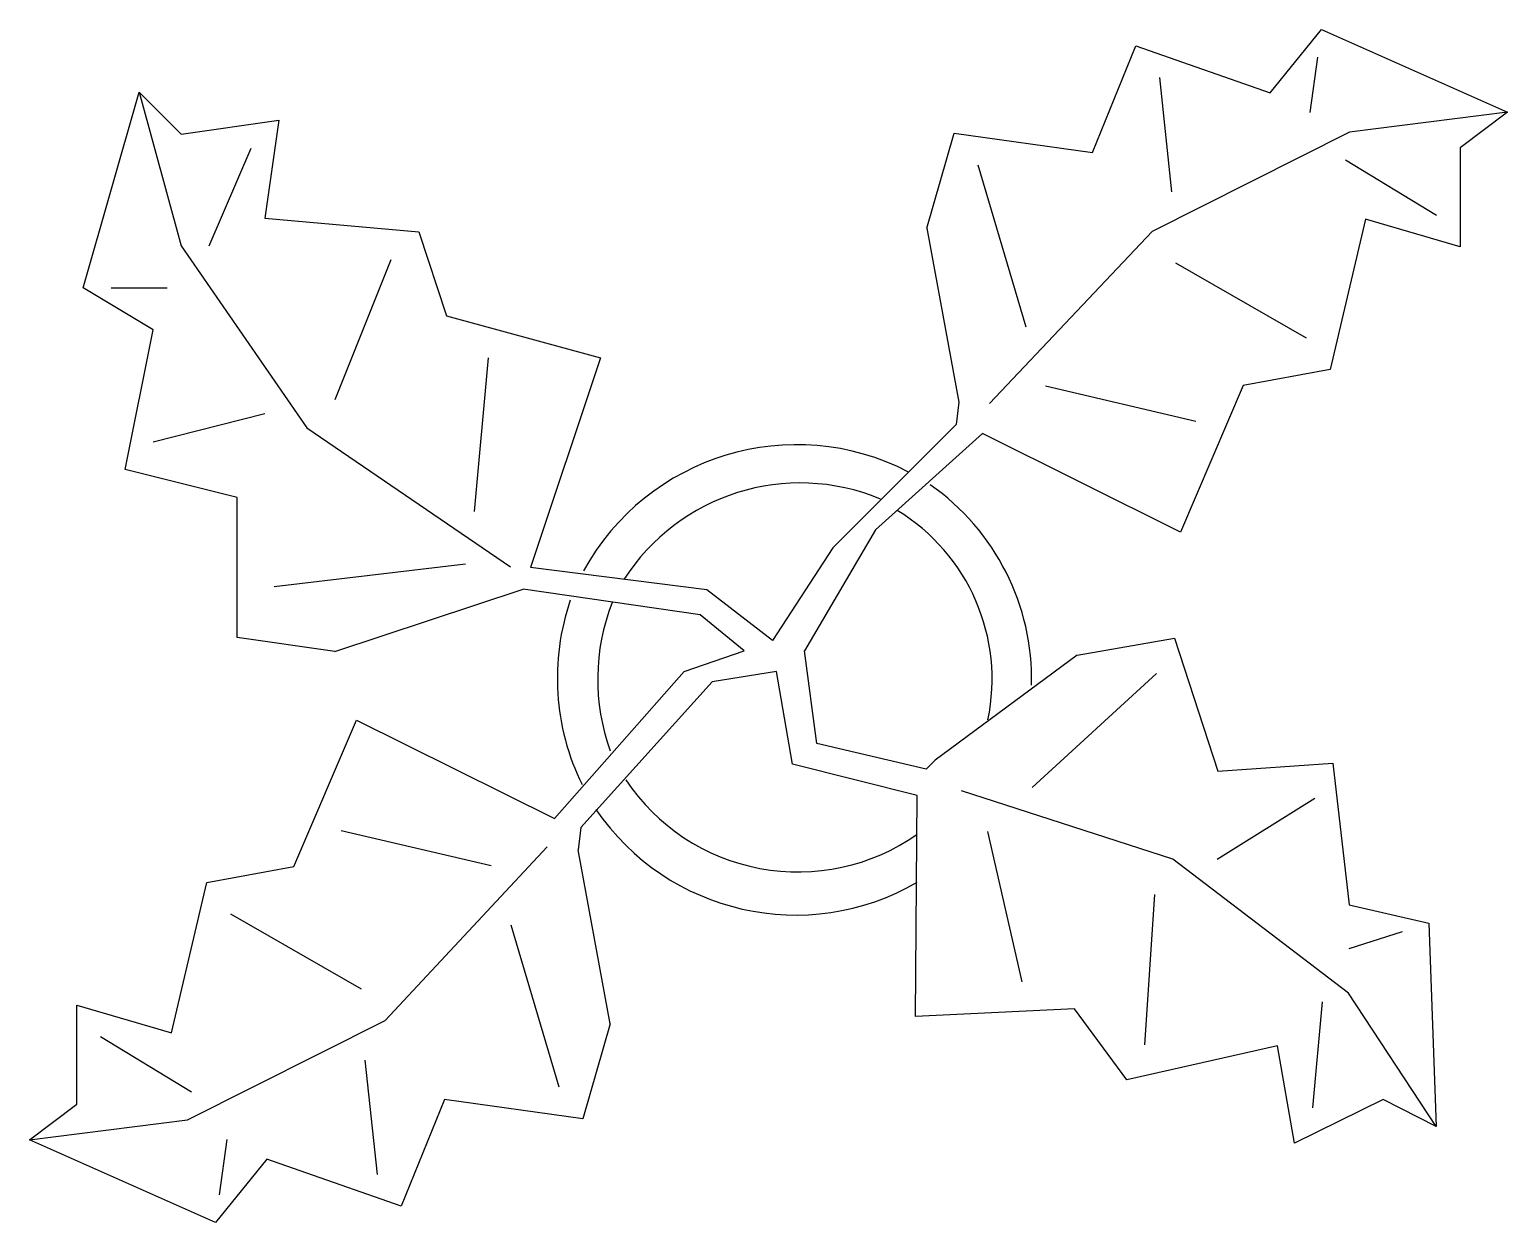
# Model space of a CAD drawing. Header units: millimetres. Extents: x 226.2 to 248.6, y 156.3 to 174.4.
import ezdxf

# ---------------------------------------------------------------- set-up
doc = ezdxf.new("R2010")
doc.units = ezdxf.units.MM

msp = doc.modelspace()

# ---------------------------------------------------------------- linework, layer by layer
for p, q in [((245.042, 173.41), (245.82, 174.372)), ((245.82, 174.372), (248.643, 173.118)), ((242.344, 172.504), (243, 174.126)), ((243, 174.126), (245.042, 173.41)), ((245.761, 173.952), (245.643, 173.112)), ((243.361, 173.646), (243.545, 171.907)), ((227.023, 170.452), (227.872, 173.422)), ((227.872, 173.422), (228.508, 172.785)), ((227.872, 173.422), (228.508, 171.088)), ((228.508, 172.785), (229.993, 172.997)), ((229.993, 172.997), (229.781, 171.512)), ((248.643, 173.118), (246.243, 172.813)), ((248.643, 173.118), (247.924, 172.577)), ((239.826, 171.358), (240.243, 172.799)), ((240.243, 172.799), (242.344, 172.504)), ((246.243, 172.813), (243.247, 171.306)), ((228.932, 171.088), (229.569, 172.573)), ((247.924, 172.577), (247.927, 171.077)), ((240.604, 172.32), (241.33, 169.862)), ((246.184, 172.393), (247.566, 171.556)), ((229.781, 171.512), (232.114, 171.3)), ((246.486, 171.494), (245.951, 169.212)), ((247.927, 171.077), (246.486, 171.494)), ((232.114, 171.3), (232.538, 170.028)), ((239.826, 171.358), (240.312, 168.72)), ((243.247, 171.306), (240.781, 168.699)), ((228.508, 171.088), (230.417, 168.33)), ((231.69, 170.876), (230.841, 168.755)), ((245.59, 169.691), (243.608, 170.827)), ((228.084, 169.815), (227.023, 170.452)), ((227.447, 170.452), (228.296, 170.452)), ((232.538, 170.028), (234.872, 169.391)), ((227.659, 167.694), (228.084, 169.815)), ((232.963, 167.058), (233.175, 169.391)), ((234.872, 169.391), (233.811, 166.209)), ((245.951, 169.212), (244.632, 168.969)), ((241.632, 168.963), (243.913, 168.428)), ((244.632, 168.969), (243.677, 166.747)), ((240.312, 168.72), (240.272, 168.378)), ((228.084, 168.118), (229.781, 168.543)), ((230.417, 168.33), (233.506, 166.218)), ((240.272, 168.378), (238.4, 166.508)), ((239.049, 166.78), (240.674, 168.24)), ((243.677, 166.747), (240.674, 168.24)), ((229.356, 167.27), (227.659, 167.694)), ((229.356, 165.148), (229.356, 167.27)), ((239.049, 166.78), (237.973, 164.943)), ((238.4, 166.508), (237.485, 165.1)), ((232.825, 166.259), (229.919, 165.914)), ((236.491, 165.867), (233.811, 166.209)), ((230.841, 164.936), (233.701, 165.882)), ((236.386, 165.491), (233.701, 165.882)), ((237.485, 165.1), (236.491, 165.867)), ((237.057, 164.943), (236.386, 165.491)), ((230.841, 164.936), (229.356, 165.148)), ((242.111, 164.877), (243.589, 165.134)), ((243.589, 165.134), (244.245, 163.117)), ((236.142, 164.63), (237.057, 164.943)), ((238.156, 163.535), (237.973, 164.943)), ((242.111, 164.877), (239.953, 163.284)), ((234.176, 162.401), (236.142, 164.63)), ((236.569, 164.474), (234.577, 162.263)), ((237.546, 164.63), (236.569, 164.474)), ((237.79, 163.222), (237.546, 164.63)), ((243.317, 164.6), (241.425, 162.87)), ((230.217, 161.672), (231.172, 163.894)), ((231.172, 163.894), (234.176, 162.401)), ((239.818, 163.15), (238.156, 163.535)), ((238.156, 163.535), (238.156, 163.535)), ((239.68, 162.749), (237.79, 163.222)), ((239.953, 163.284), (239.818, 163.15)), ((244.245, 163.117), (245.99, 163.238)), ((245.99, 163.238), (246.242, 161.089)), ((239.655, 159.395), (239.68, 162.749)), ((243.564, 161.78), (240.353, 162.818)), ((245.717, 162.703), (244.235, 161.775)), ((233.217, 161.679), (230.936, 162.214)), ((234.577, 162.263), (234.537, 161.922)), ((240.749, 162.204), (241.269, 159.92)), ((231.603, 159.335), (234.067, 161.97)), ((235.023, 159.283), (234.537, 161.922)), ((246.232, 159.748), (243.564, 161.78)), ((228.898, 161.429), (230.217, 161.672)), ((228.363, 159.148), (228.898, 161.429)), ((243.14, 158.966), (243.291, 161.246)), ((246.242, 161.089), (247.447, 160.812)), ((229.259, 160.95), (231.242, 159.814)), ((234.245, 158.321), (233.519, 160.779)), ((247.044, 160.681), (246.237, 160.419)), ((247.447, 160.812), (247.558, 157.725)), ((247.558, 157.725), (246.232, 159.748)), ((226.922, 159.564), (228.363, 159.148)), ((226.926, 158.064), (226.922, 159.564)), ((245.828, 159.617), (245.682, 158.008)), ((228.606, 157.828), (231.603, 159.335)), ((242.071, 159.511), (239.655, 159.395)), ((242.867, 158.432), (242.071, 159.511)), ((228.665, 158.248), (227.283, 159.085)), ((235.023, 159.283), (234.606, 157.842)), ((245.152, 158.951), (242.867, 158.432)), ((245.409, 157.473), (245.152, 158.951)), ((231.488, 156.995), (231.304, 158.734)), ((226.207, 157.523), (226.926, 158.064)), ((232.505, 158.137), (231.849, 156.516)), ((234.606, 157.842), (232.505, 158.137)), ((246.756, 158.134), (245.409, 157.473)), ((247.558, 157.725), (246.756, 158.134)), ((226.207, 157.523), (228.606, 157.828)), ((229.03, 156.269), (226.207, 157.523)), ((229.089, 156.689), (229.207, 157.53)), ((229.807, 157.231), (229.03, 156.269)), ((231.849, 156.516), (229.807, 157.231))]:
    msp.add_line(p, q)
for centre, radius, start, end in [((237.852, 164.382), 3.69, 62.5812, 151.2714), ((237.904, 164.318), 3.173, 67.3711, 147.472), ((237.819, 164.512), 3.6, 358.6147, 55.1169), ((237.819, 164.512), 3, 348.1647, 58.6725), ((237.896, 164.53), 3.677, 161.2017, 206.0918), ((237.998, 164.511), 3.167, 158.4094, 200.0301), ((237.874, 164.736), 3.148, 213.8219, 304.9414), ((237.838, 164.612), 3.677, 214.3757, 300.1028)]:
    msp.add_arc(centre, radius, start, end)

doc.saveas('drawing.dxf')
